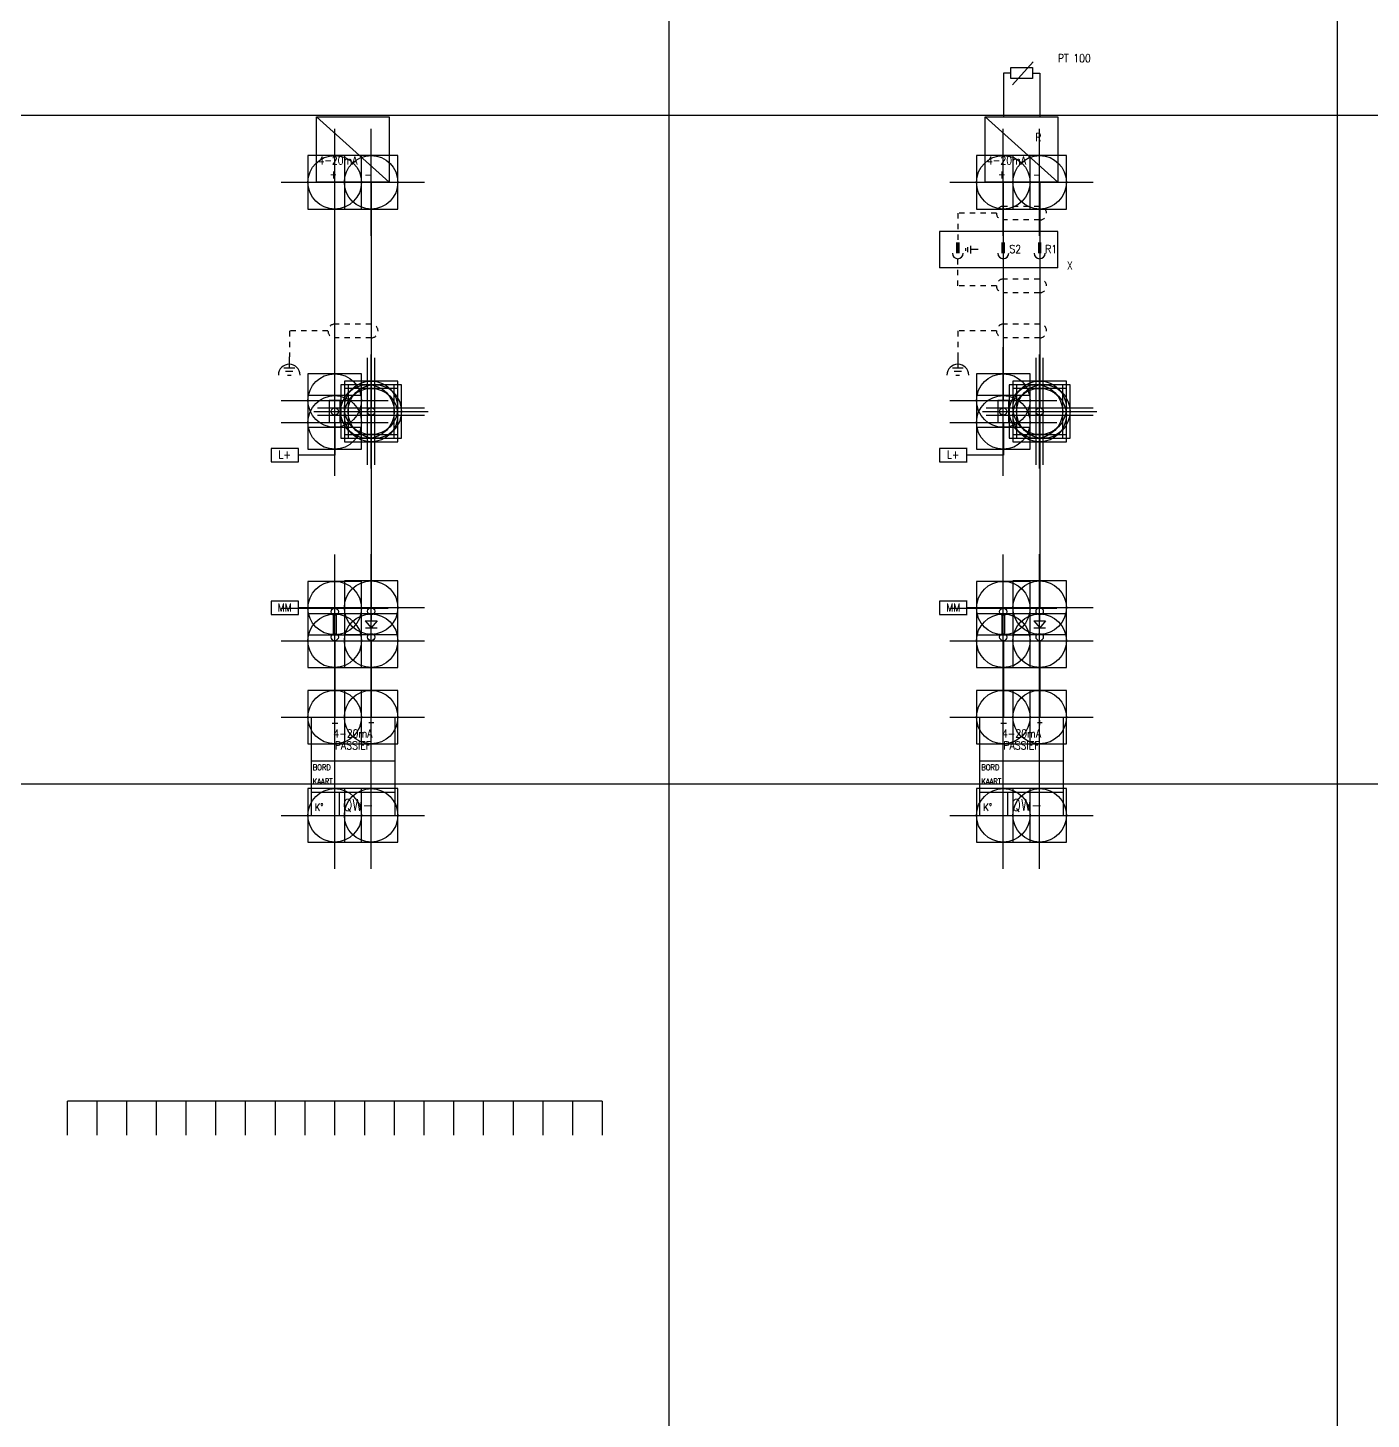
# Model space of a CAD drawing. Extents: x -7 to 200, y -18 to 300.
# Drawn here: x 125.51 to 150.63, y 123.13 to 149.14 of the extents above; entities that cross this region are included whole.
import ezdxf
from ezdxf.enums import TextEntityAlignment as Align

# ---------------------------------------------------------------- set-up
doc = ezdxf.new("R2010")
doc.units = 0
doc.header["$LTSCALE"] = 4
doc.header["$MEASUREMENT"] = 0
doc.header["$PDMODE"] = 98
doc.header["$PDSIZE"] = 1
doc.linetypes.add('DASHED', pattern=[18.75, 12.5, -6.25])
doc.linetypes.add('HIDDEN', pattern=[0.375, 0.25, -0.125])
doc.layers.get('0').update_dxf_attribs({"linetype": 'CONTINUOUS'})
for name, color, linetype in [('1', 7, 'CONTINUOUS'), ('10', 1, 'DASHED'), ('11', 3, 'DASHED'), ('12', 2, 'DASHED'), ('2', 1, 'CONTINUOUS'), ('20', 7, 'HIDDEN'), ('3', 4, 'CONTINUOUS'), ('C', 7, 'CONTINUOUS'), ('GRID', 9, 'CONTINUOUS'), ('SYMB', 7, 'CONTINUOUS')]:
    doc.layers.add(name, color=color, linetype=linetype)
doc.styles.add('ROMANS', font='ROMANS', dxfattribs={"width": 0.85})
doc.styles.get("Standard").update_dxf_attribs({"font": 'simplex'})

# ---------------------------------------------------------------- blocks, each defined once
blk = doc.blocks.new('AFSCHO')
at = {"layer": '20'}
for p, q in [((10.02, 0), (0.02, 0)), ((-1.86, -1.88), (-12.48, -1.88)), ((-12.48, -1.88), (-12.48, -9)), ((10.02, -3.75), (0.02, -3.75))]:
    blk.add_line(p, q, dxfattribs=at)
for centre, start, end in [((0.02, -1.88), 90, 270), ((10.02, -1.88), 270, 90)]:
    blk.add_arc(centre, 1.88, start, end, dxfattribs=at)
at = {"flags": 1}
blk.add_attdef('SYMBTYPE', (0, 0), '', height=0.2, dxfattribs=at)
blk = doc.blocks.new('POT')
at = {"layer": '1'}
for p, q in [((0.03, 1.85), (-7.5, 1.85)), ((-7.5, 1.85), (-7.5, -1.81)), ((0, -1.81), (0, 1.85)), ((-7.5, -1.81), (0.03, -1.81))]:
    blk.add_line(p, q, dxfattribs=at)
at = {"flags": 1}
blk.add_attdef('SYMBTYPE', (0, 0), '', height=0.2, dxfattribs=at)
at = {"layer": '1', "style": 'ROMANS', "width": 0.85}
blk.add_attdef('POTVAL', text='', height=2.2, dxfattribs=at).set_placement((-3.77, -0.93), align=Align.CENTER)
blk = doc.blocks.new('AARDAF')
at = {"layer": '1'}
for p, q in [((0, 0), (0, -3)), ((-1.5, -3), (1.5, -3)), ((1, -4), (-1, -4)), ((-0.5, -5), (0.5, -5))]:
    blk.add_line(p, q, dxfattribs=at)
blk.add_arc((0, -5), 3, 0, 180, dxfattribs=at)
at = {"flags": 1}
blk.add_attdef('SYMBTYPE', (0, 0), '', height=0.2, dxfattribs=at)
blk = doc.blocks.new('KLZEK')
at = {"layer": '1'}
for p, q in [((-1.5, 6), (-1.5, 0)), ((1.5, 6), (-1.5, 6)), ((0, 4), (0, 6)), ((1.5, 0), (1.5, 6)), ((-1.5, 0), (1.5, 0)), ((0, 0), (0, 2))]:
    blk.add_line(p, q, dxfattribs=at)
blk.add_circle((0, 3), 1, dxfattribs=at)
at = {"layer": 'C', "color": 2, "linetype": 'CONTINUOUS'}
blk.add_point((0, 6), dxfattribs=at)
at = {"layer": 'C', "color": 1, "linetype": 'CONTINUOUS'}
blk.add_point((0, 0), dxfattribs=at)
at = {"flags": 1}
blk.add_attdef('SYMBTYPE', (0, 0), '', height=0.2, dxfattribs=at)
at = {"layer": '1', "style": 'ROMANS', "width": 0.85}
blk.add_attdef('ZEKVAL', (0.56, -4.09), '', height=2.2, dxfattribs=at)
at = {"layer": '10', "style": 'ROMANS', "width": 0.85}
blk.add_attdef('T1', (1.97, 4.15), '', height=2.2, dxfattribs=at)
at = {"layer": '12', "style": 'ROMANS', "width": 0.85}
for tag, p in [('LOCCODE', (-12.54, 4.15)), ('STROOK', (-2.54, 4.15))]:
    blk.add_attdef(tag, text='', height=2.2, dxfattribs=at).set_placement(p, align=Align.RIGHT)
blk = doc.blocks.new('KLEM')
at = {"layer": '1'}
blk.add_circle((0, 0), 1, dxfattribs=at)
at = {"layer": 'C', "color": 3}
blk.add_point((-1, 0), dxfattribs=at)
at = {"layer": 'C', "color": 1}
blk.add_point((0, 1), dxfattribs=at)
at = {"layer": 'C', "color": 4}
blk.add_point((1, 0), dxfattribs=at)
at = {"layer": 'C', "color": 2}
blk.add_point((0, -1), dxfattribs=at)
at = {"flags": 1}
blk.add_attdef('SYMBTYPE', (0, 0), '', height=0.2, dxfattribs=at)
at = {"layer": '10', "style": 'ROMANS', "width": 0.85}
blk.add_attdef('T1', (1.47, 1.15), '', height=2.2, dxfattribs=at)
at = {"layer": '12', "style": 'ROMANS', "width": 0.85}
for tag, p in [('LOCCODE', (-12.04, 1.15)), ('STROOK', (-2.04, 1.15))]:
    blk.add_attdef(tag, text='', height=2.2, dxfattribs=at).set_placement(p, align=Align.RIGHT)
blk = doc.blocks.new('KLANA')
at = {"layer": '1'}
for p, q in [((-0.39, 7.04), (-0.39, 1.92)), ((0, 2), (0, 6.96)), ((0.47, 1.89), (0.47, 7.08))]:
    blk.add_line(p, q, dxfattribs=at)
for centre in [(0, 7.96), (0, 1)]:
    blk.add_circle(centre, 1, dxfattribs=at)
at = {"layer": 'C', "color": 2}
blk.add_point((0, 8.96), dxfattribs=at)
at = {"layer": 'C', "color": 1}
blk.add_point((0, 0), dxfattribs=at)
at = {"flags": 1}
blk.add_attdef('SYMBTYPE', (0, 0), '', height=0.2, dxfattribs=at)
at = {"layer": '10', "style": 'ROMANS', "width": 0.85}
blk.add_attdef('T1', (1.54, 3.22), '', height=2.2, dxfattribs=at)
at = {"layer": '11', "style": 'ROMANS', "width": 0.85}
for tag, p in [('LOCCODE', (-11.97, 3.22)), ('STROOK', (-1.97, 3.22))]:
    blk.add_attdef(tag, text='', height=2.2, dxfattribs=at).set_placement(p, align=Align.RIGHT)
blk = doc.blocks.new('KLDI')
at = {"layer": '1'}
for p, q in [((-1.59, 5.47), (0.04, 3.58)), ((0, 7.07), (0, 5.47)), ((0, 1.99), (0, 3.58))]:
    blk.add_line(p, q, dxfattribs=at)
for centre in [(0, 8.08), (0, 1)]:
    blk.add_circle(centre, 1, dxfattribs=at)
at = {"layer": '2'}
for p, q in [((-1.59, 5.47), (1.64, 5.47)), ((1.64, 5.47), (0.04, 3.58)), ((-1.56, 3.58), (1.64, 3.58))]:
    blk.add_line(p, q, dxfattribs=at)
at = {"layer": 'C', "color": 2}
blk.add_point((0, 9.08), dxfattribs=at)
at = {"layer": 'C', "color": 1}
blk.add_point((0, 0), dxfattribs=at)
at = {"flags": 1}
blk.add_attdef('SYMBTYPE', (0, 0), '', height=0.2, dxfattribs=at)
at = {"layer": '10', "style": 'ROMANS', "width": 0.85}
blk.add_attdef('T1', (1.86, 3.34), '', height=2.2, dxfattribs=at)
at = {"layer": '11', "style": 'ROMANS', "width": 0.85}
for tag, p in [('LOCCODE', (-12.89, 3.34)), ('STROOK', (-2.89, 3.34))]:
    blk.add_attdef(tag, text='', height=2.2, dxfattribs=at).set_placement(p, align=Align.RIGHT)
blk = doc.blocks.new('V115AE')
at = {"layer": '1'}
for p, q in [((-6.5, -12), (16.5, -12)), ((-6.5, -20.67), (16.5, -20.67)), ((1.27, -27), (1.27, -20.67))]:
    blk.add_line(p, q, dxfattribs=at)
at = {"layer": '10'}
for p, q in [((-0.7, -1.65), (0.84, -1.65)), ((9.39, -1.52), (10.73, -1.52)), ((9.96, -0.88), (9.96, -2.17))]:
    blk.add_line(p, q, dxfattribs=at)
at = {"layer": '3'}
for p, q in [((-6.5, 0), (-6.5, -27)), ((-6.5, 0), (16.5, 0)), ((16.5, 0), (16.5, -27)), ((-6.5, -27), (16.5, -27))]:
    blk.add_line(p, q, dxfattribs=at)
at = {"layer": 'C', "color": 1}
blk.add_point((0, 0), dxfattribs=at)
at = {"layer": 'C', "color": 3}
blk.add_point((10, 0), dxfattribs=at)
at = {"layer": 'C', "color": 2}
blk.add_point((0, -27), dxfattribs=at)
at = {"layer": 'C', "color": 4}
blk.add_point((10, -27), dxfattribs=at)
at = {"flags": 1}
blk.add_attdef('SYMBTYPE', (0, 0), '', height=0.2, dxfattribs=at)
at = {"layer": '1', "width": 0.85}
for tag, p in [('BENAMING2', (7.5, -30)), ('BENAMING1', (3.89, -30.05))]:
    blk.add_attdef(tag, text='', height=2.2, rotation=90, dxfattribs=at).set_placement(p, align=Align.RIGHT)
at = {"layer": '10', "width": 0.85}
for s, p in [('4-20mA', (5, -5.59)), ('PASSIEF', (5, -8.87))]:
    blk.add_text(s, height=2.2, dxfattribs=at).set_placement(p, align=Align.CENTER)
at = {"layer": '10', "style": 'ROMANS', "width": 0.85}
for s, p in [('BORD', (-6.04, -14.6)), ('KAART', (-6.04, -18.47))]:
    blk.add_text(s, height=1.6, dxfattribs=at).set_placement(p)
at = {"layer": '10', "width": 0.85}
blk.add_text('K%%d', height=2, dxfattribs=at).set_placement((-5.5, -25.77))
for tag, p in [('PLC_NR1', (1.66, 1.69)), ('PLC_NR2', (11.66, 1.69))]:
    blk.add_attdef(tag, p, '', height=2.2, dxfattribs=at)
for tag, height, p in [('LOCCODE', 2.2, (8.22, -15.92)), ('KAART', 2.2, (8.22, -19.37)), ('KANAALNR', 2, (-1, -25.77))]:
    blk.add_attdef(tag, text='', height=height, dxfattribs=at).set_placement(p, align=Align.CENTER)
at = {"layer": '11', "style": 'ROMANS', "width": 0.85}
blk.add_attdef('SIGNTYPE', (1.08, -25.87), '', height=3.2, dxfattribs=at)
at = {"layer": '11', "width": 0.85}
blk.add_attdef('ADRES', (3.47, -25.77), '', height=3.2, dxfattribs=at)
blk = doc.blocks.new('INOMV2')
at = {"layer": '1'}
blk.add_line((-5, 18), (15, 0), dxfattribs=at)
at = {"layer": '3'}
for p, q in [((-5, 0), (-5, 18)), ((-5, 18), (15, 18)), ((15, 18), (15, 0)), ((15, 0), (-5, 0))]:
    blk.add_line(p, q, dxfattribs=at)
at = {"layer": 'C', "color": 1}
blk.add_point((0, 0), dxfattribs=at)
at = {"layer": 'C', "color": 2}
blk.add_point((10, 0), dxfattribs=at)
at = {"flags": 1}
blk.add_attdef('SYMBTYPE', (0, 0), '', height=0.2, dxfattribs=at)
at = {"layer": '1', "style": 'ROMANS', "width": 0.85}
for tag, p in [('+', (-1.42, 1.06)), ('-', (8.18, 1.01))]:
    blk.add_attdef(tag, p, '', height=2.2, dxfattribs=at)
at = {"layer": '10', "width": 0.85}
blk.add_text('4-20mA', height=2.2, dxfattribs=at).set_placement((-4.48, 4.91))
blk.add_attdef('&', text='', height=2.2, dxfattribs=at).set_placement((12.66, 12.99), align=Align.RIGHT)
at = {"layer": '12', "width": 0.85}
blk.add_attdef('MATCODE', (17.5, 0), '', height=2.2, dxfattribs=at)
blk = doc.blocks.new('MAIN001')
at = {"layer": '1'}
for p, q in [((-9.98, 87), (-9.98, 147)), ((0.02, 147), (0.02, 85)), ((-9.98, 81), (-9.98, 72)), ((0.02, 83), (0.02, 30)), ((-9.98, 72), (-20, 72)), ((-10, 30), (-20, 30)), ((-9.98, 21), (-9.98, 0)), ((0.02, 21), (0.02, 0))]:
    blk.add_line(p, q, dxfattribs=at)
at = {"layer": '2'}
for name, p, values in [('INOMV2', (-10, 147), {'+': '+', '-': '-'}), ('POT', (-20, 72), {'POTVAL': 'L+'}), ('POT', (-20, 30), {'POTVAL': 'MM'})]:
    blk.add_blockref(name, p, dxfattribs=at).add_auto_attribs(values)
for name, p in [('AFSCHO', (-10, 108)), ('AARDAF', (-22.5, 99)), ('KLZEK', (-10, 81)), ('KLEM', (0, 84)), ('KLANA', (-10, 21)), ('KLDI', (0, 21))]:
    blk.add_blockref(name, p, dxfattribs=at)
ref = blk.add_blockref('V115AE', (-10, 0), dxfattribs=at)
ref.add_attrib('ADRES', 'QW-', (-7.73, -25.77), dxfattribs={"layer": '11', "height": 3.2, "width": 0.85})
at = {"flags": 1}
blk.add_attdef('SYMBTYPE', (0, 0), '', height=0.2, dxfattribs=at)
blk = doc.blocks.new('STOPK-MA')
at = {"layer": '1'}
for p, q in [((15, 4.5), (-17.5, 4.5)), ((-17.5, 4.5), (-17.5, -5.5)), ((15, -5.5), (15, 4.5)), ((-9.7, -1.2), (-9.7, 0.2)), ((-9, 0.55), (-9, -1.55)), ((-10.4, -0.15), (-10.4, -0.85)), ((-6.9, -0.5), (-9, -0.5)), ((15, -5.5), (-17.5, -5.5))]:
    blk.add_line(p, q, dxfattribs=at)
for centre in [(-12.5, -1.5), (0, -1.5), (10, -1.5)]:
    blk.add_arc(centre, 1.5, 180, 0, dxfattribs=at)
for points in [[(-13, -1.5), (-12, -1.5), (-13, 1.5), (-12, 1.5)], [(-0.5, -1.5), (0.5, -1.5), (-0.5, 1.5), (0.5, 1.5)], [(9.5, -1.5), (10.5, -1.5), (9.5, 1.5), (10.5, 1.5)]]:
    blk.add_solid(points, dxfattribs=at)
at = {"layer": '20'}
for p, q in [((-12.5, 9.5), (-12.5, 1.5)), ((-1.88, 9.5), (-12.5, 9.5)), ((10, 11.38), (0, 11.38)), ((10, 7.63), (0, 7.63)), ((-12.5, -10.5), (-12.5, -3)), ((-1.88, -10.5), (-12.5, -10.5)), ((10, -8.62), (0, -8.62)), ((10, -12.38), (0, -12.38))]:
    blk.add_line(p, q, dxfattribs=at)
for centre, start, end in [((0, 9.5), 90, 270), ((10, 9.5), 270, 90), ((0, -10.5), 90, 270), ((10, -10.5), 270, 90)]:
    blk.add_arc(centre, 1.88, start, end, dxfattribs=at)
at = {"layer": '1', "width": 0.85}
for s, p in [('S2', (1.69, -1.45)), ('R1', (11.51, -1.45))]:
    blk.add_text(s, height=2.2, dxfattribs=at).set_placement(p)
at = {"layer": '12', "style": 'ROMANS', "width": 0.85}
blk.add_attdef('X', (17.5, -6), '', height=2.2, dxfattribs=at)
blk = doc.blocks.new('INOMVPT')
at = {"layer": '1'}
for p, q in [((2.57, 26.74), (8.23, 33.1)), ((0.04, 30), (0.04, 18)), ((2.04, 30), (0.04, 30)), ((8.04, 30), (10.04, 30)), ((10.04, 30), (10.04, 18)), ((-5, 18), (15, 0))]:
    blk.add_line(p, q, dxfattribs=at)
at = {"layer": '3'}
for p, q in [((2.04, 31.5), (8.04, 31.5)), ((2.04, 28.5), (2.04, 31.5)), ((8.04, 31.5), (8.04, 28.5)), ((8.04, 28.5), (2.04, 28.5)), ((-5, 0), (-5, 18)), ((-5, 18), (15, 18)), ((15, 18), (15, 0)), ((15, 0), (-5, 0))]:
    blk.add_line(p, q, dxfattribs=at)
at = {"layer": 'C', "color": 1}
blk.add_point((0, 0), dxfattribs=at)
at = {"layer": 'C', "color": 2}
blk.add_point((10, 0), dxfattribs=at)
at = {"flags": 1}
blk.add_attdef('SYMBTYPE', (0, 0), '', height=0.2, dxfattribs=at)
at = {"layer": '1', "style": 'ROMANS', "width": 0.85}
for tag, p in [('+', (-1.42, 1.06)), ('-', (8.18, 1.01))]:
    blk.add_attdef(tag, p, '', height=2.2, dxfattribs=at)
at = {"layer": '10', "width": 0.85}
for s, p in [('PT 100', (15, 33)), ('R', (8.8, 11.25)), ('4-20mA', (-4.48, 4.91))]:
    blk.add_text(s, height=2.2, dxfattribs=at).set_placement(p)
at = {"layer": '12', "width": 0.85}
blk.add_attdef('MATCODE', (17.5, 0), '', height=2.2, dxfattribs=at)
blk = doc.blocks.new('MAIN002')
at = {"layer": '1'}
for p, q in [((-9.98, 87), (-9.98, 147)), ((0.02, 147), (0.02, 85)), ((-9.98, 81), (-9.98, 72)), ((0.02, 83), (0.02, 30)), ((-9.98, 72), (-20, 72)), ((-10, 30), (-20, 30)), ((-9.98, 21), (-9.98, 0)), ((0.02, 21), (0.02, 0))]:
    blk.add_line(p, q, dxfattribs=at)
at = {"layer": '2'}
for name, p, values in [('INOMVPT', (-10, 147), {'+': '+', '-': '-'}), ('STOPK-MA', (-10, 129), {'X': 'X'}), ('POT', (-20, 72), {'POTVAL': 'L+'}), ('POT', (-20, 30), {'POTVAL': 'MM'})]:
    blk.add_blockref(name, p, dxfattribs=at).add_auto_attribs(values)
for name, p in [('AFSCHO', (-10, 108)), ('AARDAF', (-22.5, 99)), ('KLZEK', (-10, 81)), ('KLEM', (0, 84)), ('KLANA', (-10, 21)), ('KLDI', (0, 21))]:
    blk.add_blockref(name, p, dxfattribs=at)
ref = blk.add_blockref('V115AE', (-10, 0), dxfattribs=at)
ref.add_attrib('ADRES', 'QW-', (-7.73, -25.77), dxfattribs={"layer": '11', "height": 3.2, "width": 0.85})
at = {"flags": 1}
blk.add_attdef('SYMBTYPE', (0, 0), '', height=0.2, dxfattribs=at)
blk = doc.blocks.new('LSTK19')
at = {"layer": '1'}
for p, q in [((-126, 0), (-126, 8)), ((-119, 0), (-119, 8)), ((-112, 0), (-112, 8)), ((-105, 0), (-105, 8)), ((-98, 0), (-98, 8)), ((-91, 0), (-91, 8)), ((-84, 0), (-84, 8)), ((-77, 0), (-77, 8)), ((-70, 0), (-70, 8)), ((-63, 0), (-63, 8)), ((-56, 8), (-56, 0)), ((-49, 8), (-49, 0)), ((-42, 8), (-42, 0)), ((-35, 8), (-35, 0)), ((-28, 8), (-28, 0)), ((-21, 8), (-21, 0)), ((-14, 8), (-14, 0)), ((-7, 8), (-7, 0)), ((0, 8), (0, 0))]:
    blk.add_line(p, q, dxfattribs=at)
at = {"layer": '3'}
blk.add_line((0, 8), (-126, 8), dxfattribs=at)
at = {"flags": 1}
blk.add_attdef('SYMBTYPE', (0, 0), '', height=0.2, dxfattribs=at)
at = {"layer": '10', "width": 0.85}
for tag, p in [('NR10', (-61.5, 1.75)), ('NR11', (-54.64, 1.75)), ('NR12', (-47.77, 1.75)), ('NR13', (-40.72, 1.75)), ('NR14', (-33.85, 1.75)), ('NR15', (-26.79, 1.75)), ('NR16', (-19.74, 1.75)), ('NR17', (-12.49, 1.75)), ('NR18', (-5.82, 1.98)), ('NR19', (1.24, 1.75)), ('NR1', (-124.56, 1.51)), ('NR2', (-117.5, 1.75)), ('NR3', (-110.56, 1.51)), ('NR4', (-103.5, 1.75)), ('NR5', (-96.5, 1.75)), ('NR6', (-89.56, 1.51)), ('NR7', (-82.5, 1.75)), ('NR8', (-75.56, 1.51)), ('NR9', (-68.5, 1.75))]:
    blk.add_attdef(tag, text='', height=2.2, rotation=270, dxfattribs=at).set_placement(p, align=Align.RIGHT)

msp = doc.modelspace()

# ---------------------------------------------------------------- linework, layer by layer
at = {"layer": 'GRID', "linetype": 'CONTINUOUS'}
for p, q in [((137.5, 72.5), (137.5, 285)), ((150, 72.5), (150, 285)), ((0, 147.5), (187.5, 147.5)), ((0, 135), (187.5, 135))]:
    msp.add_line(p, q, dxfattribs=at)

# ---------------------------------------------------------------- block references
at = {"layer": 'SYMB', "linetype": 'CONTINUOUS'}
for name, p, xscale, yscale, zscale in [('MAIN002', (144.429, 136.25), 0.068017270103126, 0.068017270103126, 0.068017270103126), ('MAIN001', (131.929, 136.25), 0.068017270103126, 0.068017270103126, 0.068017270103126), ('LSTK19', (136.249, 128.433), 0.079352668471644, 0.079352668471644, 0.079352668471644)]:
    msp.add_blockref(name, p, dxfattribs=dict(at, xscale=xscale, yscale=yscale, zscale=zscale))

doc.saveas('drawing.dxf')
